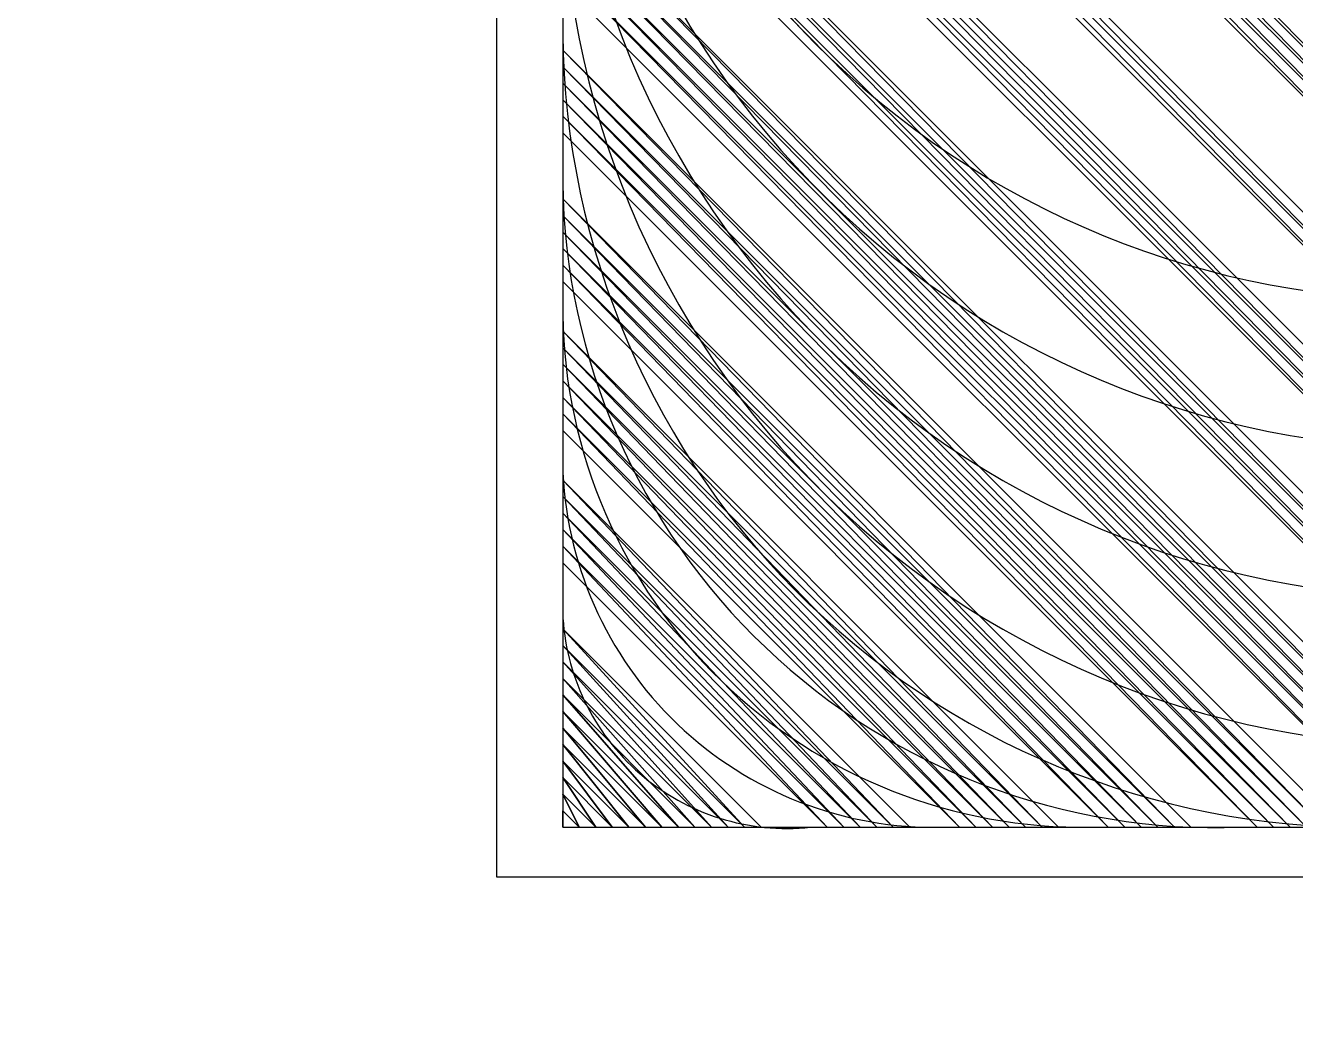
# Model space of a CAD drawing. Header units: metres. Extents: x 75097 to 220695, y -1557923 to -1361206.
# Drawn here: x 104949 to 105467, y -1377123 to -1376715 of the extents above; entities that cross this region are included whole.
import ezdxf

# ---------------------------------------------------------------- set-up
doc = ezdxf.new("R2010")
doc.units = ezdxf.units.M
doc.layers.get('0').update_dxf_attribs({"lineweight": 0})
doc.layers.add('A-100 - Copy$0$PDF_Geometry', color=8, linetype='Continuous')

# ---------------------------------------------------------------- blocks, each defined once
blk = doc.blocks.new('A-100 - Copy$0$A$C02230961')
at = {"layer": 'A-100 - Copy$0$PDF_Geometry', "lineweight": 25}
h = blk.add_hatch(dxfattribs=at)
h.set_pattern_fill('ANGLE', color=256, scale=500)
h.set_pattern_definition([(0, (-1219317.64, -1092026.17), (0, 137.5), [100, -37.5]), (90, (-1219317.64, -1092026.17), (-137.5, 8e-15), [100, -37.5])])
h.paths.add_polyline_path([(10723.66, -4993.66), (11262.69, -4993.66), (11262.69, -4562.44), (10962.86, -4562.44), (10962.86, -4602.87), (10821.36, -4602.87), (10821.36, -4562.44), (10349.72, -4562.44), (10349.72, -4602.87), (10208.22, -4602.87), (10208.22, -4562.44), (10033.04, -4562.44), (10033.04, -4003.21), (9938.71, -4003.21), (9938.71, -4562.44), (9635.51, -4562.44), (9635.51, -4602.87), (9500.76, -4602.87), (9500.76, -4562.44), (9022.37, -4562.44), (9022.37, -4602.87), (8887.62, -4602.87), (8887.62, -4562.44), (8705.7, -4562.44), (8705.7, -5307.51), (8739.39, -5307.51), (8723.21, -5388.36), (9042.59, -5388.36), (9042.59, -5428.79), (9039.62, -5428.79, -0.375368), (8715.8, -5711.78, -0.39984), (9466.14, -6425.98), (9467.07, -6425.98), (9467.07, -6466.41), (9433.38, -6466.41), (9419.9, -6483.25, -0.414214), (9389.58, -6513.58), (9392.95, -6520.31), (9301.99, -6513.58, -0.599371), (9276.78, -6466.41), (8723.21, -6466.41), (8741.3, -6556.83), (10723.66, -6556.83)])
h.paths.add_polyline_path([(14436.86, -4636.56), (11970.16, -4636.56), (11970.16, -6461.72), (11336.8, -6461.72), (11336.8, -6630.95), (11262.69, -6630.95), (11262.69, -7372.1), (11262.69, -7439.48), (11336.8, -7439.48), (11336.8, -8355.82), (12536.8, -8355.82), (12536.8, -8066.1), (12516.59, -8066.1), (12531.41, -7991.98), (12536.8, -7991.98), (12536.8, -7318.2), (12530.07, -7318.2), (12516.59, -7250.82), (12536.8, -7250.82), (12536.8, -6967.84), (12516.59, -6967.84), (12532.76, -6886.98), (12536.8, -6886.98), (12536.8, -6219.94), (12530.07, -6219.94), (12516.59, -6145.82), (12536.8, -6145.82), (12536.8, -5761.77), (14436.86, -5761.77)])
h.paths.add_polyline_path([(12036.96, -7392.32), (12030.8, -7392.32), (12030.8, -7405.21, 0.414215)], flags=16)
h.paths.add_polyline_path([(12091.44, -7338.41), (12091.44, -7378.84), (11343.54, -7378.84), (11343.54, -7338.41), (11902.78, -7338.41), (11902.78, -7331.68), (11922.99, -7331.68), (11922.99, -7311.46), (12030.8, -7311.46), (12030.8, -7331.68), (12057.75, -7331.68)], flags=16)
h.paths.add_polyline_path([(11933.1, -7405.79), (12024.06, -7412.53), (11933.1, -7405.79, -0.517639), (11923.57, -7392.32), (11922.99, -7392.32), (11922.99, -7395.68, 0.414214)], flags=16)
h.paths.add_polyline_path([(11350.28, -7392.32), (11363.76, -7459.69), (11343.54, -7459.69), (11343.54, -7392.32)], flags=16)
h.paths.add_polyline_path([(2957.35, -10511.91), (2877.56, -10511.91), (2877.56, -10538.86), (2796.71, -10524.16), (2796.71, -11076.26, -0.599371), (2843.87, -11101.47), (2843.87, -11192.43), (2839.46, -11173.31, -0.584927), (2813.55, -11219.38), (2816.92, -11226.12), (2803.44, -11226.12), (2803.44, -11232.86), (2796.71, -11266.55), (2756.28, -11266.55), (2756.28, -11265.62, -0.39984), (2042.07, -10515.28, -0.381307), (1752.35, -10839.94), (1752.35, -10842.07), (1718.66, -10842.07), (1718.66, -10518.65), (1678.23, -10518.65), (1657.35, -10518.65), (1657.35, -10511.91), (-42.65, -10511.91), (-42.65, -11138.21), (-42.65, -12311.91), (2957.35, -12311.91)])
h.paths.add_polyline_path([(637.71, -11637.27), (2299.74, -11637.27), (2299.74, -11241.32), (637.71, -11241.32)], flags=24)
h.paths.add_polyline_path([(12347.42, -5213.86), (13381.6, -5213.86), (13381.6, -4916.91), (12347.42, -4916.91)], flags=24)
h.paths.add_polyline_path([(8699.98, -6312.89), (10212.73, -6312.89), (10212.73, -5593.3), (8699.98, -5593.3)], flags=9)
h.paths.add_polyline_path([(10170.78, -5243.13), (10170.78, -6572.5), (10710.36, -6572.5), (10710.36, -5243.13)], flags=9)
h.paths.add_polyline_path([(9375.08, -4957.71), (10990.79, -4957.71), (10990.79, -4660.75), (9375.08, -4660.75)], flags=24)
at = {"layer": 'A-100 - Copy$0$PDF_Geometry', "lineweight": 25, "elevation": -2.36}
for points in [[(4525.57, -10370.42), (4956.79, -10370.42), (4956.79, -9737.07), (4525.57, -9737.07)], [(4552.52, -10350.21), (4929.84, -10350.21), (4929.84, -9757.28), (4552.52, -9757.28)], [(4559.26, -9757.28), (4929.84, -10127.86), (4559.26, -9757.28), (4929.84, -10127.86), (4559.26, -9757.28), (4929.84, -10127.86), (4559.26, -9757.28), (4929.84, -10127.86), (4559.26, -9757.28), (4929.84, -10127.86), (4559.26, -9757.28), (4929.84, -10127.86)], [(4566, -9757.28), (4929.84, -10127.86), (4566, -9757.28), (4929.84, -10127.86), (4566, -9757.28), (4929.84, -10127.86), (4566, -9757.28), (4929.84, -10127.86), (4566, -9757.28), (4929.84, -10127.86), (4566, -9757.28), (4929.84, -10127.86), (4566, -9757.28), (4929.84, -10127.86), (4566, -9757.28), (4929.84, -10127.86), (4566, -9757.28), (4929.84, -10127.86), (4566, -9757.28), (4929.84, -10127.86), (4566, -9757.28), (4929.84, -10127.86), (4566, -9757.28), (4929.84, -10127.86), (4566, -9757.28), (4929.84, -10127.86), (4566, -9757.28), (4929.84, -10121.12), (4566, -9757.28), (4929.84, -10121.12), (4566, -9757.28), (4929.84, -10121.12), (4566, -9757.28), (4929.84, -10121.12), (4566, -9757.28), (4929.84, -10121.12), (4566, -9757.28), (4929.84, -10121.12)], [(4572.73, -9757.28), (4929.84, -10121.12), (4572.73, -9757.28), (4929.84, -10121.12), (4572.73, -9757.28), (4929.84, -10121.12), (4572.73, -9757.28), (4929.84, -10121.12), (4572.73, -9757.28), (4929.84, -10121.12), (4572.73, -9757.28), (4929.84, -10121.12), (4572.73, -9757.28), (4929.84, -10121.12), (4572.73, -9757.28), (4929.84, -10121.12), (4572.73, -9757.28), (4929.84, -10121.12), (4572.73, -9757.28), (4929.84, -10121.12), (4572.73, -9757.28), (4929.84, -10121.12), (4572.73, -9757.28), (4929.84, -10121.12), (4572.73, -9757.28), (4929.84, -10121.12), (4572.73, -9757.28), (4929.84, -10114.38), (4572.73, -9757.28), (4929.84, -10114.38), (4572.73, -9757.28), (4929.84, -10114.38), (4572.73, -9757.28), (4929.84, -10114.38), (4572.73, -9757.28), (4929.84, -10114.38), (4572.73, -9757.28), (4929.84, -10114.38)], [(4579.47, -9757.28), (4929.84, -10114.38), (4579.47, -9757.28), (4929.84, -10114.38), (4579.47, -9757.28), (4929.84, -10114.38), (4579.47, -9757.28), (4929.84, -10114.38), (4579.47, -9757.28), (4929.84, -10114.38), (4579.47, -9757.28), (4929.84, -10114.38), (4579.47, -9757.28), (4929.84, -10114.38), (4579.47, -9757.28), (4929.84, -10114.38), (4579.47, -9757.28), (4929.84, -10114.38), (4579.47, -9757.28), (4929.84, -10114.38), (4579.47, -9757.28), (4929.84, -10114.38), (4579.47, -9757.28), (4929.84, -10114.38), (4579.47, -9757.28), (4929.84, -10114.38), (4579.47, -9757.28), (4929.84, -10107.65), (4579.47, -9757.28), (4929.84, -10107.65), (4579.47, -9757.28), (4929.84, -10107.65), (4579.47, -9757.28), (4929.84, -10107.65), (4579.47, -9757.28), (4929.84, -10107.65), (4579.47, -9757.28), (4929.84, -10107.65)], [(4552.52, -9797.71), (4929.84, -10181.76), (4552.52, -9797.71), (4929.84, -10181.76), (4552.52, -9797.71), (4929.84, -10181.76), (4552.52, -9797.71), (4929.84, -10181.76), (4552.52, -9797.71), (4929.84, -10181.76), (4552.52, -9797.71), (4929.84, -10175.02), (4552.52, -9797.71), (4929.84, -10175.02), (4552.52, -9797.71), (4929.84, -10175.02), (4552.52, -9797.71), (4929.84, -10175.02), (4552.52, -9797.71), (4929.84, -10175.02), (4552.52, -9797.71), (4929.84, -10175.02), (4552.52, -9797.71), (4929.84, -10175.02), (4552.52, -9797.71), (4929.84, -10175.02), (4552.52, -9797.71), (4929.84, -10175.02), (4552.52, -9797.71), (4929.84, -10175.02), (4552.52, -9797.71), (4929.84, -10175.02), (4552.52, -9797.71), (4929.84, -10175.02), (4552.52, -9797.71), (4929.84, -10175.02), (4552.52, -9797.71), (4929.84, -10175.02)], [(4552.52, -9804.45), (4929.84, -10188.5), (4552.52, -9804.45), (4929.84, -10188.5), (4552.52, -9804.45), (4929.84, -10188.5), (4552.52, -9804.45), (4929.84, -10188.5), (4552.52, -9804.45), (4929.84, -10188.5), (4552.52, -9804.45), (4929.84, -10181.76), (4552.52, -9804.45), (4929.84, -10181.76), (4552.52, -9804.45), (4929.84, -10181.76), (4552.52, -9804.45), (4929.84, -10181.76), (4552.52, -9804.45), (4929.84, -10181.76), (4552.52, -9804.45), (4929.84, -10181.76), (4552.52, -9804.45), (4929.84, -10181.76), (4552.52, -9804.45), (4929.84, -10181.76), (4552.52, -9804.45), (4929.84, -10181.76), (4552.52, -9804.45), (4929.84, -10181.76), (4552.52, -9804.45), (4929.84, -10181.76), (4552.52, -9804.45), (4929.84, -10181.76), (4552.52, -9804.45), (4929.84, -10181.76), (4552.52, -9804.45), (4929.84, -10181.76)], [(4552.52, -9811.18), (4929.84, -10188.5), (4552.52, -9811.18), (4929.84, -10188.5), (4552.52, -9811.18), (4929.84, -10188.5), (4552.52, -9811.18), (4929.84, -10188.5), (4552.52, -9811.18), (4929.84, -10188.5), (4552.52, -9811.18), (4929.84, -10188.5), (4552.52, -9811.18), (4929.84, -10188.5), (4552.52, -9811.18), (4929.84, -10188.5), (4552.52, -9811.18), (4929.84, -10188.5), (4552.52, -9811.18), (4929.84, -10188.5), (4552.52, -9811.18), (4929.84, -10188.5), (4552.52, -9811.18), (4929.84, -10188.5), (4552.52, -9811.18), (4929.84, -10188.5), (4552.52, -9811.18), (4929.84, -10188.5)], [(4552.52, -9851.61), (4929.84, -10235.66), (4552.52, -9851.61), (4929.84, -10235.66), (4552.52, -9851.61), (4929.84, -10235.66), (4552.52, -9851.61), (4929.84, -10235.66), (4552.52, -9851.61), (4929.84, -10235.66), (4552.52, -9851.61), (4929.84, -10228.93), (4552.52, -9851.61), (4929.84, -10228.93), (4552.52, -9851.61), (4929.84, -10228.93), (4552.52, -9851.61), (4929.84, -10228.93), (4552.52, -9851.61), (4929.84, -10228.93), (4552.52, -9851.61), (4929.84, -10228.93), (4552.52, -9851.61), (4929.84, -10228.93), (4552.52, -9851.61), (4929.84, -10228.93), (4552.52, -9851.61), (4929.84, -10228.93), (4552.52, -9851.61), (4929.84, -10228.93), (4552.52, -9851.61), (4929.84, -10228.93), (4552.52, -9851.61), (4929.84, -10228.93), (4552.52, -9851.61), (4929.84, -10228.93), (4552.52, -9851.61), (4929.84, -10228.93)], [(4552.52, -9858.35), (4929.84, -10242.4), (4552.52, -9858.35), (4929.84, -10242.4), (4552.52, -9858.35), (4929.84, -10242.4), (4552.52, -9858.35), (4929.84, -10242.4), (4552.52, -9858.35), (4929.84, -10242.4), (4552.52, -9858.35), (4929.84, -10235.66), (4552.52, -9858.35), (4929.84, -10235.66), (4552.52, -9858.35), (4929.84, -10235.66), (4552.52, -9858.35), (4929.84, -10235.66), (4552.52, -9858.35), (4929.84, -10235.66), (4552.52, -9858.35), (4929.84, -10235.66), (4552.52, -9858.35), (4929.84, -10235.66), (4552.52, -9858.35), (4929.84, -10235.66), (4552.52, -9858.35), (4929.84, -10235.66), (4552.52, -9858.35), (4929.84, -10235.66), (4552.52, -9858.35), (4929.84, -10235.66), (4552.52, -9858.35), (4929.84, -10235.66), (4552.52, -9858.35), (4929.84, -10235.66), (4552.52, -9858.35), (4929.84, -10235.66)], [(4552.52, -9865.09), (4929.84, -10249.14), (4552.52, -9865.09), (4929.84, -10249.14), (4552.52, -9865.09), (4929.84, -10249.14), (4552.52, -9865.09), (4929.84, -10249.14), (4552.52, -9865.09), (4929.84, -10249.14), (4552.52, -9865.09), (4929.84, -10242.4), (4552.52, -9865.09), (4929.84, -10242.4), (4552.52, -9865.09), (4929.84, -10242.4), (4552.52, -9865.09), (4929.84, -10242.4), (4552.52, -9865.09), (4929.84, -10242.4), (4552.52, -9865.09), (4929.84, -10242.4), (4552.52, -9865.09), (4929.84, -10242.4), (4552.52, -9865.09), (4929.84, -10242.4), (4552.52, -9865.09), (4929.84, -10242.4), (4552.52, -9865.09), (4929.84, -10242.4), (4552.52, -9865.09), (4929.84, -10242.4), (4552.52, -9865.09), (4929.84, -10242.4), (4552.52, -9865.09), (4929.84, -10242.4), (4552.52, -9865.09), (4929.84, -10242.4)], [(4552.52, -9871.82), (4929.84, -10249.14), (4552.52, -9871.82), (4929.84, -10249.14), (4552.52, -9871.82), (4929.84, -10249.14), (4552.52, -9871.82), (4929.84, -10249.14), (4552.52, -9871.82), (4929.84, -10249.14), (4552.52, -9871.82), (4929.84, -10249.14), (4552.52, -9871.82), (4929.84, -10249.14), (4552.52, -9871.82), (4929.84, -10249.14), (4552.52, -9871.82), (4929.84, -10249.14), (4552.52, -9871.82), (4929.84, -10249.14), (4552.52, -9871.82), (4929.84, -10249.14), (4552.52, -9871.82), (4929.84, -10249.14), (4552.52, -9871.82), (4929.84, -10249.14), (4552.52, -9871.82), (4929.84, -10249.14)], [(4552.52, -9912.25), (4929.84, -10296.3), (4552.52, -9912.25), (4929.84, -10296.3), (4552.52, -9912.25), (4929.84, -10296.3), (4552.52, -9912.25), (4929.84, -10296.3), (4552.52, -9912.25), (4929.84, -10296.3), (4552.52, -9912.25), (4929.84, -10289.57), (4552.52, -9912.25), (4929.84, -10289.57), (4552.52, -9912.25), (4929.84, -10289.57), (4552.52, -9912.25), (4929.84, -10289.57), (4552.52, -9912.25), (4929.84, -10289.57), (4552.52, -9912.25), (4929.84, -10289.57), (4552.52, -9912.25), (4929.84, -10289.57), (4552.52, -9912.25), (4929.84, -10289.57), (4552.52, -9912.25), (4929.84, -10289.57), (4552.52, -9912.25), (4929.84, -10289.57), (4552.52, -9912.25), (4929.84, -10289.57), (4552.52, -9912.25), (4929.84, -10289.57), (4552.52, -9912.25), (4929.84, -10289.57), (4552.52, -9912.25), (4929.84, -10289.57)], [(4552.52, -9918.99), (4929.84, -10303.04), (4552.52, -9918.99), (4929.84, -10303.04), (4552.52, -9918.99), (4929.84, -10303.04), (4552.52, -9918.99), (4929.84, -10303.04), (4552.52, -9918.99), (4929.84, -10303.04), (4552.52, -9918.99), (4929.84, -10296.3), (4552.52, -9918.99), (4929.84, -10296.3), (4552.52, -9918.99), (4929.84, -10296.3), (4552.52, -9918.99), (4929.84, -10296.3), (4552.52, -9918.99), (4929.84, -10296.3), (4552.52, -9918.99), (4929.84, -10296.3), (4552.52, -9918.99), (4929.84, -10296.3), (4552.52, -9918.99), (4929.84, -10296.3), (4552.52, -9918.99), (4929.84, -10296.3), (4552.52, -9918.99), (4929.84, -10296.3), (4552.52, -9918.99), (4929.84, -10296.3), (4552.52, -9918.99), (4929.84, -10296.3), (4552.52, -9918.99), (4929.84, -10296.3), (4552.52, -9918.99), (4929.84, -10296.3)], [(4552.52, -9925.73), (4929.84, -10309.78), (4552.52, -9925.73), (4929.84, -10309.78), (4552.52, -9925.73), (4929.84, -10309.78), (4552.52, -9925.73), (4929.84, -10309.78), (4552.52, -9925.73), (4929.84, -10309.78), (4552.52, -9925.73), (4929.84, -10303.04), (4552.52, -9925.73), (4929.84, -10303.04), (4552.52, -9925.73), (4929.84, -10303.04), (4552.52, -9925.73), (4929.84, -10303.04), (4552.52, -9925.73), (4929.84, -10303.04), (4552.52, -9925.73), (4929.84, -10303.04), (4552.52, -9925.73), (4929.84, -10303.04), (4552.52, -9925.73), (4929.84, -10303.04), (4552.52, -9925.73), (4929.84, -10303.04), (4552.52, -9925.73), (4929.84, -10303.04), (4552.52, -9925.73), (4929.84, -10303.04), (4552.52, -9925.73), (4929.84, -10303.04), (4552.52, -9925.73), (4929.84, -10303.04), (4552.52, -9925.73), (4929.84, -10303.04)], [(4552.52, -9932.46), (4929.84, -10309.78), (4552.52, -9932.46), (4929.84, -10309.78), (4552.52, -9932.46), (4929.84, -10309.78), (4552.52, -9932.46), (4929.84, -10309.78), (4552.52, -9932.46), (4929.84, -10309.78), (4552.52, -9932.46), (4929.84, -10309.78), (4552.52, -9932.46), (4929.84, -10309.78), (4552.52, -9932.46), (4929.84, -10309.78), (4552.52, -9932.46), (4929.84, -10309.78), (4552.52, -9932.46), (4929.84, -10309.78), (4552.52, -9932.46), (4929.84, -10309.78), (4552.52, -9932.46), (4929.84, -10309.78), (4552.52, -9932.46), (4929.84, -10309.78), (4552.52, -9932.46), (4929.84, -10309.78)], [(4552.52, -9972.89), (4923.1, -10350.21), (4552.52, -9972.89), (4923.1, -10350.21), (4552.52, -9972.89), (4923.1, -10350.21), (4552.52, -9972.89), (4923.1, -10350.21), (4552.52, -9972.89), (4923.1, -10350.21), (4552.52, -9972.89), (4923.1, -10350.21), (4552.52, -9972.89), (4923.1, -10350.21), (4552.52, -9972.89), (4923.1, -10350.21), (4552.52, -9972.89), (4929.84, -10350.21), (4552.52, -9972.89), (4929.84, -10350.21), (4552.52, -9972.89), (4929.84, -10350.21), (4552.52, -9972.89), (4929.84, -10350.21), (4552.52, -9972.89), (4929.84, -10350.21), (4552.52, -9972.89), (4929.84, -10350.21), (4552.52, -9972.89), (4929.84, -10350.21), (4552.52, -9972.89), (4929.84, -10350.21), (4552.52, -9972.89), (4929.84, -10350.21), (4552.52, -9972.89), (4929.84, -10350.21), (4552.52, -9972.89), (4929.84, -10350.21)], [(4552.52, -9979.63), (4916.36, -10350.21), (4552.52, -9979.63), (4916.36, -10350.21), (4552.52, -9979.63), (4916.36, -10350.21), (4552.52, -9979.63), (4916.36, -10350.21), (4552.52, -9979.63), (4916.36, -10350.21), (4552.52, -9979.63), (4916.36, -10350.21), (4552.52, -9979.63), (4916.36, -10350.21), (4552.52, -9979.63), (4916.36, -10350.21), (4552.52, -9979.63), (4923.1, -10350.21), (4552.52, -9979.63), (4923.1, -10350.21), (4552.52, -9979.63), (4923.1, -10350.21), (4552.52, -9979.63), (4923.1, -10350.21), (4552.52, -9979.63), (4923.1, -10350.21), (4552.52, -9979.63), (4923.1, -10350.21), (4552.52, -9979.63), (4923.1, -10350.21), (4552.52, -9979.63), (4923.1, -10350.21), (4552.52, -9979.63), (4923.1, -10350.21), (4552.52, -9979.63), (4923.1, -10350.21), (4552.52, -9979.63), (4923.1, -10350.21)], [(4552.52, -9986.37), (4909.62, -10350.21), (4552.52, -9986.37), (4909.62, -10350.21), (4552.52, -9986.37), (4909.62, -10350.21), (4552.52, -9986.37), (4909.62, -10350.21), (4552.52, -9986.37), (4909.62, -10350.21), (4552.52, -9986.37), (4909.62, -10350.21), (4552.52, -9986.37), (4909.62, -10350.21), (4552.52, -9986.37), (4909.62, -10350.21), (4552.52, -9986.37), (4916.36, -10350.21), (4552.52, -9986.37), (4916.36, -10350.21), (4552.52, -9986.37), (4916.36, -10350.21), (4552.52, -9986.37), (4916.36, -10350.21), (4552.52, -9986.37), (4916.36, -10350.21), (4552.52, -9986.37), (4916.36, -10350.21), (4552.52, -9986.37), (4916.36, -10350.21), (4552.52, -9986.37), (4916.36, -10350.21), (4552.52, -9986.37), (4916.36, -10350.21), (4552.52, -9986.37), (4916.36, -10350.21), (4552.52, -9986.37), (4916.36, -10350.21)], [(4552.52, -9993.1), (4902.89, -10350.21), (4552.52, -9993.1), (4902.89, -10350.21), (4552.52, -9993.1), (4902.89, -10350.21), (4552.52, -9993.1), (4902.89, -10350.21), (4552.52, -9993.1), (4902.89, -10350.21), (4552.52, -9993.1), (4902.89, -10350.21), (4552.52, -9993.1), (4902.89, -10350.21), (4552.52, -9993.1), (4902.89, -10350.21), (4552.52, -9993.1), (4909.62, -10350.21), (4552.52, -9993.1), (4909.62, -10350.21), (4552.52, -9993.1), (4909.62, -10350.21), (4552.52, -9993.1), (4909.62, -10350.21), (4552.52, -9993.1), (4909.62, -10350.21), (4552.52, -9993.1), (4909.62, -10350.21), (4552.52, -9993.1), (4909.62, -10350.21), (4552.52, -9993.1), (4909.62, -10350.21), (4552.52, -9993.1), (4909.62, -10350.21), (4552.52, -9993.1), (4909.62, -10350.21), (4552.52, -9993.1), (4909.62, -10350.21)], [(4552.52, -9999.84), (4896.15, -10350.21), (4552.52, -9999.84), (4896.15, -10350.21), (4552.52, -9999.84), (4896.15, -10350.21), (4552.52, -9999.84), (4896.15, -10350.21), (4552.52, -9999.84), (4896.15, -10350.21), (4552.52, -9999.84), (4896.15, -10350.21), (4552.52, -9999.84), (4896.15, -10350.21), (4552.52, -9999.84), (4896.15, -10350.21), (4552.52, -9999.84), (4902.89, -10350.21), (4552.52, -9999.84), (4902.89, -10350.21), (4552.52, -9999.84), (4902.89, -10350.21), (4552.52, -9999.84), (4902.89, -10350.21), (4552.52, -9999.84), (4902.89, -10350.21), (4552.52, -9999.84), (4902.89, -10350.21), (4552.52, -9999.84), (4902.89, -10350.21), (4552.52, -9999.84), (4902.89, -10350.21), (4552.52, -9999.84), (4902.89, -10350.21), (4552.52, -9999.84), (4902.89, -10350.21), (4552.52, -9999.84), (4902.89, -10350.21)], [(4552.52, -10006.58), (4896.15, -10350.21), (4552.52, -10006.58), (4896.15, -10350.21), (4552.52, -10006.58), (4896.15, -10350.21), (4552.52, -10006.58), (4896.15, -10350.21), (4552.52, -10006.58), (4896.15, -10350.21), (4552.52, -10006.58), (4896.15, -10350.21), (4552.52, -10006.58), (4896.15, -10350.21), (4552.52, -10006.58), (4896.15, -10350.21), (4552.52, -10006.58), (4896.15, -10350.21), (4552.52, -10006.58), (4896.15, -10350.21), (4552.52, -10006.58), (4896.15, -10350.21)], [(4552.52, -10033.53), (4862.46, -10350.21), (4552.52, -10033.53), (4862.46, -10350.21), (4552.52, -10033.53), (4862.46, -10350.21), (4552.52, -10033.53), (4862.46, -10350.21), (4552.52, -10033.53), (4862.46, -10350.21), (4552.52, -10033.53), (4862.46, -10350.21), (4552.52, -10033.53), (4862.46, -10350.21), (4552.52, -10033.53), (4862.46, -10350.21), (4552.52, -10033.53), (4869.2, -10350.21), (4552.52, -10033.53), (4869.2, -10350.21), (4552.52, -10033.53), (4869.2, -10350.21), (4552.52, -10033.53), (4869.2, -10350.21), (4552.52, -10033.53), (4869.2, -10350.21), (4552.52, -10033.53), (4869.2, -10350.21), (4552.52, -10033.53), (4869.2, -10350.21), (4552.52, -10033.53), (4869.2, -10350.21), (4552.52, -10033.53), (4869.2, -10350.21), (4552.52, -10033.53), (4869.2, -10350.21), (4552.52, -10033.53), (4869.2, -10350.21)], [(4552.52, -10040.27), (4855.72, -10350.21), (4552.52, -10040.27), (4855.72, -10350.21), (4552.52, -10040.27), (4855.72, -10350.21), (4552.52, -10040.27), (4855.72, -10350.21), (4552.52, -10040.27), (4855.72, -10350.21), (4552.52, -10040.27), (4855.72, -10350.21), (4552.52, -10040.27), (4855.72, -10350.21), (4552.52, -10040.27), (4855.72, -10350.21), (4552.52, -10040.27), (4862.46, -10350.21), (4552.52, -10040.27), (4862.46, -10350.21), (4552.52, -10040.27), (4862.46, -10350.21), (4552.52, -10040.27), (4862.46, -10350.21), (4552.52, -10040.27), (4862.46, -10350.21), (4552.52, -10040.27), (4862.46, -10350.21), (4552.52, -10040.27), (4862.46, -10350.21), (4552.52, -10040.27), (4862.46, -10350.21), (4552.52, -10040.27), (4862.46, -10350.21), (4552.52, -10040.27), (4862.46, -10350.21), (4552.52, -10040.27), (4862.46, -10350.21)], [(4552.52, -10047.01), (4848.98, -10350.21), (4552.52, -10047.01), (4848.98, -10350.21), (4552.52, -10047.01), (4848.98, -10350.21), (4552.52, -10047.01), (4848.98, -10350.21), (4552.52, -10047.01), (4848.98, -10350.21), (4552.52, -10047.01), (4848.98, -10350.21), (4552.52, -10047.01), (4848.98, -10350.21), (4552.52, -10047.01), (4848.98, -10350.21), (4552.52, -10047.01), (4855.72, -10350.21), (4552.52, -10047.01), (4855.72, -10350.21), (4552.52, -10047.01), (4855.72, -10350.21), (4552.52, -10047.01), (4855.72, -10350.21), (4552.52, -10047.01), (4855.72, -10350.21), (4552.52, -10047.01), (4855.72, -10350.21), (4552.52, -10047.01), (4855.72, -10350.21), (4552.52, -10047.01), (4855.72, -10350.21), (4552.52, -10047.01), (4855.72, -10350.21), (4552.52, -10047.01), (4855.72, -10350.21), (4552.52, -10047.01), (4855.72, -10350.21)], [(4552.52, -10053.74), (4842.25, -10350.21), (4552.52, -10053.74), (4842.25, -10350.21), (4552.52, -10053.74), (4842.25, -10350.21), (4552.52, -10053.74), (4842.25, -10350.21), (4552.52, -10053.74), (4842.25, -10350.21), (4552.52, -10053.74), (4842.25, -10350.21), (4552.52, -10053.74), (4842.25, -10350.21), (4552.52, -10053.74), (4842.25, -10350.21), (4552.52, -10053.74), (4848.98, -10350.21), (4552.52, -10053.74), (4848.98, -10350.21), (4552.52, -10053.74), (4848.98, -10350.21), (4552.52, -10053.74), (4848.98, -10350.21), (4552.52, -10053.74), (4848.98, -10350.21), (4552.52, -10053.74), (4848.98, -10350.21), (4552.52, -10053.74), (4848.98, -10350.21), (4552.52, -10053.74), (4848.98, -10350.21), (4552.52, -10053.74), (4848.98, -10350.21), (4552.52, -10053.74), (4848.98, -10350.21), (4552.52, -10053.74), (4848.98, -10350.21)], [(4552.52, -10060.48), (4835.51, -10350.21), (4552.52, -10060.48), (4835.51, -10350.21), (4552.52, -10060.48), (4835.51, -10350.21), (4552.52, -10060.48), (4835.51, -10350.21), (4552.52, -10060.48), (4835.51, -10350.21), (4552.52, -10060.48), (4835.51, -10350.21), (4552.52, -10060.48), (4835.51, -10350.21), (4552.52, -10060.48), (4835.51, -10350.21), (4552.52, -10060.48), (4842.25, -10350.21), (4552.52, -10060.48), (4842.25, -10350.21), (4552.52, -10060.48), (4842.25, -10350.21), (4552.52, -10060.48), (4842.25, -10350.21), (4552.52, -10060.48), (4842.25, -10350.21), (4552.52, -10060.48), (4842.25, -10350.21), (4552.52, -10060.48), (4842.25, -10350.21), (4552.52, -10060.48), (4842.25, -10350.21), (4552.52, -10060.48), (4842.25, -10350.21), (4552.52, -10060.48), (4842.25, -10350.21), (4552.52, -10060.48), (4842.25, -10350.21)], [(4552.52, -10067.22), (4835.51, -10350.21), (4552.52, -10067.22), (4835.51, -10350.21), (4552.52, -10067.22), (4835.51, -10350.21), (4552.52, -10067.22), (4835.51, -10350.21), (4552.52, -10067.22), (4835.51, -10350.21), (4552.52, -10067.22), (4835.51, -10350.21), (4552.52, -10067.22), (4835.51, -10350.21), (4552.52, -10067.22), (4835.51, -10350.21), (4552.52, -10067.22), (4835.51, -10350.21), (4552.52, -10067.22), (4835.51, -10350.21), (4552.52, -10067.22), (4835.51, -10350.21)], [(4552.52, -10094.17), (4801.82, -10350.21), (4552.52, -10094.17), (4801.82, -10350.21), (4552.52, -10094.17), (4801.82, -10350.21), (4552.52, -10094.17), (4801.82, -10350.21), (4552.52, -10094.17), (4801.82, -10350.21), (4552.52, -10094.17), (4801.82, -10350.21), (4552.52, -10094.17), (4801.82, -10350.21), (4552.52, -10094.17), (4801.82, -10350.21), (4552.52, -10094.17), (4808.56, -10350.21), (4552.52, -10094.17), (4808.56, -10350.21), (4552.52, -10094.17), (4808.56, -10350.21), (4552.52, -10094.17), (4808.56, -10350.21), (4552.52, -10094.17), (4808.56, -10350.21), (4552.52, -10094.17), (4808.56, -10350.21), (4552.52, -10094.17), (4808.56, -10350.21), (4552.52, -10094.17), (4808.56, -10350.21), (4552.52, -10094.17), (4808.56, -10350.21), (4552.52, -10094.17), (4808.56, -10350.21), (4552.52, -10094.17), (4808.56, -10350.21)], [(4552.52, -10100.91), (4795.08, -10350.21), (4552.52, -10100.91), (4795.08, -10350.21), (4552.52, -10100.91), (4795.08, -10350.21), (4552.52, -10100.91), (4795.08, -10350.21), (4552.52, -10100.91), (4795.08, -10350.21), (4552.52, -10100.91), (4795.08, -10350.21), (4552.52, -10100.91), (4795.08, -10350.21), (4552.52, -10100.91), (4795.08, -10350.21), (4552.52, -10100.91), (4801.82, -10350.21), (4552.52, -10100.91), (4801.82, -10350.21), (4552.52, -10100.91), (4801.82, -10350.21), (4552.52, -10100.91), (4801.82, -10350.21), (4552.52, -10100.91), (4801.82, -10350.21), (4552.52, -10100.91), (4801.82, -10350.21), (4552.52, -10100.91), (4801.82, -10350.21), (4552.52, -10100.91), (4801.82, -10350.21), (4552.52, -10100.91), (4801.82, -10350.21), (4552.52, -10100.91), (4801.82, -10350.21), (4552.52, -10100.91), (4801.82, -10350.21)], [(4552.52, -10107.65), (4788.34, -10350.21), (4552.52, -10107.65), (4788.34, -10350.21), (4552.52, -10107.65), (4788.34, -10350.21), (4552.52, -10107.65), (4788.34, -10350.21), (4552.52, -10107.65), (4788.34, -10350.21), (4552.52, -10107.65), (4788.34, -10350.21), (4552.52, -10107.65), (4788.34, -10350.21), (4552.52, -10107.65), (4788.34, -10350.21), (4552.52, -10107.65), (4795.08, -10350.21), (4552.52, -10107.65), (4795.08, -10350.21), (4552.52, -10107.65), (4795.08, -10350.21), (4552.52, -10107.65), (4795.08, -10350.21), (4552.52, -10107.65), (4795.08, -10350.21), (4552.52, -10107.65), (4795.08, -10350.21), (4552.52, -10107.65), (4795.08, -10350.21), (4552.52, -10107.65), (4795.08, -10350.21), (4552.52, -10107.65), (4795.08, -10350.21), (4552.52, -10107.65), (4795.08, -10350.21), (4552.52, -10107.65), (4795.08, -10350.21)], [(4552.52, -10114.38), (4781.61, -10350.21), (4552.52, -10114.38), (4781.61, -10350.21), (4552.52, -10114.38), (4781.61, -10350.21), (4552.52, -10114.38), (4781.61, -10350.21), (4552.52, -10114.38), (4781.61, -10350.21), (4552.52, -10114.38), (4781.61, -10350.21), (4552.52, -10114.38), (4781.61, -10350.21), (4552.52, -10114.38), (4781.61, -10350.21), (4552.52, -10114.38), (4788.34, -10350.21), (4552.52, -10114.38), (4788.34, -10350.21), (4552.52, -10114.38), (4788.34, -10350.21), (4552.52, -10114.38), (4788.34, -10350.21), (4552.52, -10114.38), (4788.34, -10350.21), (4552.52, -10114.38), (4788.34, -10350.21), (4552.52, -10114.38), (4788.34, -10350.21), (4552.52, -10114.38), (4788.34, -10350.21), (4552.52, -10114.38), (4788.34, -10350.21), (4552.52, -10114.38), (4788.34, -10350.21), (4552.52, -10114.38), (4788.34, -10350.21)], [(4552.52, -10121.12), (4774.87, -10350.21), (4552.52, -10121.12), (4774.87, -10350.21), (4552.52, -10121.12), (4774.87, -10350.21), (4552.52, -10121.12), (4774.87, -10350.21), (4552.52, -10121.12), (4774.87, -10350.21), (4552.52, -10121.12), (4774.87, -10350.21), (4552.52, -10121.12), (4774.87, -10350.21), (4552.52, -10121.12), (4774.87, -10350.21), (4552.52, -10121.12), (4781.61, -10350.21), (4552.52, -10121.12), (4781.61, -10350.21), (4552.52, -10121.12), (4781.61, -10350.21), (4552.52, -10121.12), (4781.61, -10350.21), (4552.52, -10121.12), (4781.61, -10350.21), (4552.52, -10121.12), (4781.61, -10350.21), (4552.52, -10121.12), (4781.61, -10350.21), (4552.52, -10121.12), (4781.61, -10350.21), (4552.52, -10121.12), (4781.61, -10350.21), (4552.52, -10121.12), (4781.61, -10350.21), (4552.52, -10121.12), (4781.61, -10350.21)], [(4552.52, -10127.86), (4774.87, -10350.21), (4552.52, -10127.86), (4774.87, -10350.21), (4552.52, -10127.86), (4774.87, -10350.21), (4552.52, -10127.86), (4774.87, -10350.21), (4552.52, -10127.86), (4774.87, -10350.21), (4552.52, -10127.86), (4774.87, -10350.21), (4552.52, -10127.86), (4774.87, -10350.21), (4552.52, -10127.86), (4774.87, -10350.21), (4552.52, -10127.86), (4774.87, -10350.21), (4552.52, -10127.86), (4774.87, -10350.21), (4552.52, -10127.86), (4774.87, -10350.21)], [(4552.52, -10148.07), (4747.92, -10350.21), (4552.52, -10148.07), (4747.92, -10350.21), (4552.52, -10148.07), (4747.92, -10350.21), (4552.52, -10148.07), (4747.92, -10350.21), (4552.52, -10148.07), (4747.92, -10350.21), (4552.52, -10148.07), (4747.92, -10350.21), (4552.52, -10148.07), (4747.92, -10350.21), (4552.52, -10148.07), (4747.92, -10350.21), (4552.52, -10148.07), (4754.65, -10350.21), (4552.52, -10148.07), (4754.65, -10350.21), (4552.52, -10148.07), (4754.65, -10350.21), (4552.52, -10148.07), (4754.65, -10350.21), (4552.52, -10148.07), (4754.65, -10350.21), (4552.52, -10148.07), (4754.65, -10350.21), (4552.52, -10148.07), (4754.65, -10350.21), (4552.52, -10148.07), (4754.65, -10350.21), (4552.52, -10148.07), (4754.65, -10350.21), (4552.52, -10148.07), (4754.65, -10350.21), (4552.52, -10148.07), (4754.65, -10350.21)], [(4552.52, -10154.81), (4741.18, -10350.21), (4552.52, -10154.81), (4741.18, -10350.21), (4552.52, -10154.81), (4741.18, -10350.21), (4552.52, -10154.81), (4741.18, -10350.21), (4552.52, -10154.81), (4741.18, -10350.21), (4552.52, -10154.81), (4741.18, -10350.21), (4552.52, -10154.81), (4741.18, -10350.21), (4552.52, -10154.81), (4741.18, -10350.21), (4552.52, -10154.81), (4747.92, -10350.21), (4552.52, -10154.81), (4747.92, -10350.21), (4552.52, -10154.81), (4747.92, -10350.21), (4552.52, -10154.81), (4747.92, -10350.21), (4552.52, -10154.81), (4747.92, -10350.21), (4552.52, -10154.81), (4747.92, -10350.21), (4552.52, -10154.81), (4747.92, -10350.21), (4552.52, -10154.81), (4747.92, -10350.21), (4552.52, -10154.81), (4747.92, -10350.21), (4552.52, -10154.81), (4747.92, -10350.21), (4552.52, -10154.81), (4747.92, -10350.21)], [(4552.52, -10161.55), (4734.44, -10350.21), (4552.52, -10161.55), (4734.44, -10350.21), (4552.52, -10161.55), (4734.44, -10350.21), (4552.52, -10161.55), (4734.44, -10350.21), (4552.52, -10161.55), (4734.44, -10350.21), (4552.52, -10161.55), (4734.44, -10350.21), (4552.52, -10161.55), (4734.44, -10350.21), (4552.52, -10161.55), (4734.44, -10350.21), (4552.52, -10161.55), (4741.18, -10350.21), (4552.52, -10161.55), (4741.18, -10350.21), (4552.52, -10161.55), (4741.18, -10350.21), (4552.52, -10161.55), (4741.18, -10350.21), (4552.52, -10161.55), (4741.18, -10350.21), (4552.52, -10161.55), (4741.18, -10350.21), (4552.52, -10161.55), (4741.18, -10350.21), (4552.52, -10161.55), (4741.18, -10350.21), (4552.52, -10161.55), (4741.18, -10350.21), (4552.52, -10161.55), (4741.18, -10350.21), (4552.52, -10161.55), (4741.18, -10350.21)], [(4552.52, -10168.29), (4727.7, -10350.21), (4552.52, -10168.29), (4727.7, -10350.21), (4552.52, -10168.29), (4727.7, -10350.21), (4552.52, -10168.29), (4727.7, -10350.21), (4552.52, -10168.29), (4727.7, -10350.21), (4552.52, -10168.29), (4727.7, -10350.21), (4552.52, -10168.29), (4727.7, -10350.21), (4552.52, -10168.29), (4727.7, -10350.21), (4552.52, -10168.29), (4734.44, -10350.21), (4552.52, -10168.29), (4734.44, -10350.21), (4552.52, -10168.29), (4734.44, -10350.21), (4552.52, -10168.29), (4734.44, -10350.21), (4552.52, -10168.29), (4734.44, -10350.21), (4552.52, -10168.29), (4734.44, -10350.21), (4552.52, -10168.29), (4734.44, -10350.21), (4552.52, -10168.29), (4734.44, -10350.21), (4552.52, -10168.29), (4734.44, -10350.21), (4552.52, -10168.29), (4734.44, -10350.21), (4552.52, -10168.29), (4734.44, -10350.21)], [(4552.52, -10175.02), (4720.97, -10350.21), (4552.52, -10175.02), (4720.97, -10350.21), (4552.52, -10175.02), (4720.97, -10350.21), (4552.52, -10175.02), (4720.97, -10350.21), (4552.52, -10175.02), (4720.97, -10350.21), (4552.52, -10175.02), (4720.97, -10350.21), (4552.52, -10175.02), (4720.97, -10350.21), (4552.52, -10175.02), (4720.97, -10350.21), (4552.52, -10175.02), (4727.7, -10350.21), (4552.52, -10175.02), (4727.7, -10350.21), (4552.52, -10175.02), (4727.7, -10350.21), (4552.52, -10175.02), (4727.7, -10350.21), (4552.52, -10175.02), (4727.7, -10350.21), (4552.52, -10175.02), (4727.7, -10350.21), (4552.52, -10175.02), (4727.7, -10350.21), (4552.52, -10175.02), (4727.7, -10350.21), (4552.52, -10175.02), (4727.7, -10350.21), (4552.52, -10175.02), (4727.7, -10350.21), (4552.52, -10175.02), (4727.7, -10350.21)], [(4552.52, -10181.76), (4714.23, -10350.21), (4552.52, -10181.76), (4714.23, -10350.21), (4552.52, -10181.76), (4714.23, -10350.21), (4552.52, -10181.76), (4714.23, -10350.21), (4552.52, -10181.76), (4714.23, -10350.21), (4552.52, -10181.76), (4714.23, -10350.21), (4552.52, -10181.76), (4714.23, -10350.21), (4552.52, -10181.76), (4714.23, -10350.21), (4552.52, -10181.76), (4720.97, -10350.21), (4552.52, -10181.76), (4720.97, -10350.21), (4552.52, -10181.76), (4720.97, -10350.21), (4552.52, -10181.76), (4720.97, -10350.21), (4552.52, -10181.76), (4720.97, -10350.21), (4552.52, -10181.76), (4720.97, -10350.21), (4552.52, -10181.76), (4720.97, -10350.21), (4552.52, -10181.76), (4720.97, -10350.21), (4552.52, -10181.76), (4720.97, -10350.21), (4552.52, -10181.76), (4720.97, -10350.21), (4552.52, -10181.76), (4720.97, -10350.21)], [(4552.52, -10188.5), (4714.23, -10350.21), (4552.52, -10188.5), (4714.23, -10350.21), (4552.52, -10188.5), (4714.23, -10350.21), (4552.52, -10188.5), (4714.23, -10350.21), (4552.52, -10188.5), (4714.23, -10350.21), (4552.52, -10188.5), (4714.23, -10350.21), (4552.52, -10188.5), (4714.23, -10350.21), (4552.52, -10188.5), (4714.23, -10350.21), (4552.52, -10188.5), (4714.23, -10350.21), (4552.52, -10188.5), (4714.23, -10350.21), (4552.52, -10188.5), (4714.23, -10350.21)], [(4552.52, -10208.71), (4687.28, -10350.21), (4552.52, -10208.71), (4687.28, -10350.21), (4552.52, -10208.71), (4687.28, -10350.21), (4552.52, -10208.71), (4687.28, -10350.21), (4552.52, -10208.71), (4687.28, -10350.21), (4552.52, -10208.71), (4687.28, -10350.21), (4552.52, -10208.71), (4687.28, -10350.21), (4552.52, -10208.71), (4687.28, -10350.21), (4552.52, -10208.71), (4694.01, -10350.21), (4552.52, -10208.71), (4694.01, -10350.21), (4552.52, -10208.71), (4694.01, -10350.21), (4552.52, -10208.71), (4694.01, -10350.21), (4552.52, -10208.71), (4694.01, -10350.21), (4552.52, -10208.71), (4694.01, -10350.21), (4552.52, -10208.71), (4694.01, -10350.21), (4552.52, -10208.71), (4694.01, -10350.21), (4552.52, -10208.71), (4694.01, -10350.21), (4552.52, -10208.71), (4694.01, -10350.21), (4552.52, -10208.71), (4694.01, -10350.21)], [(4552.52, -10215.45), (4680.54, -10350.21), (4552.52, -10215.45), (4680.54, -10350.21), (4552.52, -10215.45), (4680.54, -10350.21), (4552.52, -10215.45), (4680.54, -10350.21), (4552.52, -10215.45), (4680.54, -10350.21), (4552.52, -10215.45), (4680.54, -10350.21), (4552.52, -10215.45), (4680.54, -10350.21), (4552.52, -10215.45), (4680.54, -10350.21), (4552.52, -10215.45), (4687.28, -10350.21), (4552.52, -10215.45), (4687.28, -10350.21), (4552.52, -10215.45), (4687.28, -10350.21), (4552.52, -10215.45), (4687.28, -10350.21), (4552.52, -10215.45), (4687.28, -10350.21), (4552.52, -10215.45), (4687.28, -10350.21), (4552.52, -10215.45), (4687.28, -10350.21), (4552.52, -10215.45), (4687.28, -10350.21), (4552.52, -10215.45), (4687.28, -10350.21), (4552.52, -10215.45), (4687.28, -10350.21), (4552.52, -10215.45), (4687.28, -10350.21)], [(4552.52, -10222.19), (4673.8, -10350.21), (4552.52, -10222.19), (4673.8, -10350.21), (4552.52, -10222.19), (4673.8, -10350.21), (4552.52, -10222.19), (4673.8, -10350.21), (4552.52, -10222.19), (4673.8, -10350.21), (4552.52, -10222.19), (4673.8, -10350.21), (4552.52, -10222.19), (4673.8, -10350.21), (4552.52, -10222.19), (4673.8, -10350.21), (4552.52, -10222.19), (4680.54, -10350.21), (4552.52, -10222.19), (4680.54, -10350.21), (4552.52, -10222.19), (4680.54, -10350.21), (4552.52, -10222.19), (4680.54, -10350.21), (4552.52, -10222.19), (4680.54, -10350.21), (4552.52, -10222.19), (4680.54, -10350.21), (4552.52, -10222.19), (4680.54, -10350.21), (4552.52, -10222.19), (4680.54, -10350.21), (4552.52, -10222.19), (4680.54, -10350.21), (4552.52, -10222.19), (4680.54, -10350.21), (4552.52, -10222.19), (4680.54, -10350.21)], [(4552.52, -10228.93), (4667.06, -10350.21), (4552.52, -10228.93), (4667.06, -10350.21), (4552.52, -10228.93), (4667.06, -10350.21), (4552.52, -10228.93), (4667.06, -10350.21), (4552.52, -10228.93), (4667.06, -10350.21), (4552.52, -10228.93), (4667.06, -10350.21), (4552.52, -10228.93), (4667.06, -10350.21), (4552.52, -10228.93), (4667.06, -10350.21), (4552.52, -10228.93), (4673.8, -10350.21), (4552.52, -10228.93), (4673.8, -10350.21), (4552.52, -10228.93), (4673.8, -10350.21), (4552.52, -10228.93), (4673.8, -10350.21), (4552.52, -10228.93), (4673.8, -10350.21), (4552.52, -10228.93), (4673.8, -10350.21), (4552.52, -10228.93), (4673.8, -10350.21), (4552.52, -10228.93), (4673.8, -10350.21), (4552.52, -10228.93), (4673.8, -10350.21), (4552.52, -10228.93), (4673.8, -10350.21), (4552.52, -10228.93), (4673.8, -10350.21)], [(4552.52, -10235.66), (4660.33, -10350.21), (4552.52, -10235.66), (4660.33, -10350.21), (4552.52, -10235.66), (4660.33, -10350.21), (4552.52, -10235.66), (4660.33, -10350.21), (4552.52, -10235.66), (4660.33, -10350.21), (4552.52, -10235.66), (4660.33, -10350.21), (4552.52, -10235.66), (4660.33, -10350.21), (4552.52, -10235.66), (4660.33, -10350.21), (4552.52, -10235.66), (4667.06, -10350.21), (4552.52, -10235.66), (4667.06, -10350.21), (4552.52, -10235.66), (4667.06, -10350.21), (4552.52, -10235.66), (4667.06, -10350.21), (4552.52, -10235.66), (4667.06, -10350.21), (4552.52, -10235.66), (4667.06, -10350.21), (4552.52, -10235.66), (4667.06, -10350.21), (4552.52, -10235.66), (4667.06, -10350.21), (4552.52, -10235.66), (4667.06, -10350.21), (4552.52, -10235.66), (4667.06, -10350.21), (4552.52, -10235.66), (4667.06, -10350.21)], [(4552.52, -10242.4), (4660.33, -10350.21), (4552.52, -10242.4), (4660.33, -10350.21), (4552.52, -10242.4), (4660.33, -10350.21), (4552.52, -10242.4), (4660.33, -10350.21), (4552.52, -10242.4), (4660.33, -10350.21), (4552.52, -10242.4), (4660.33, -10350.21), (4552.52, -10242.4), (4660.33, -10350.21), (4552.52, -10242.4), (4660.33, -10350.21), (4552.52, -10242.4), (4660.33, -10350.21), (4552.52, -10242.4), (4660.33, -10350.21), (4552.52, -10242.4), (4660.33, -10350.21)], [(4552.52, -10269.35), (4626.64, -10350.21), (4552.52, -10269.35), (4626.64, -10350.21), (4552.52, -10269.35), (4626.64, -10350.21), (4552.52, -10269.35), (4626.64, -10350.21), (4552.52, -10269.35), (4626.64, -10350.21), (4552.52, -10269.35), (4626.64, -10350.21), (4552.52, -10269.35), (4626.64, -10350.21), (4552.52, -10269.35), (4626.64, -10350.21), (4552.52, -10269.35), (4633.37, -10350.21), (4552.52, -10269.35), (4633.37, -10350.21), (4552.52, -10269.35), (4633.37, -10350.21), (4552.52, -10269.35), (4633.37, -10350.21), (4552.52, -10269.35), (4633.37, -10350.21), (4552.52, -10269.35), (4633.37, -10350.21), (4552.52, -10269.35), (4633.37, -10350.21), (4552.52, -10269.35), (4633.37, -10350.21), (4552.52, -10269.35), (4633.37, -10350.21), (4552.52, -10269.35), (4633.37, -10350.21), (4552.52, -10269.35), (4633.37, -10350.21)], [(4552.52, -10276.09), (4619.9, -10350.21), (4552.52, -10276.09), (4619.9, -10350.21), (4552.52, -10276.09), (4619.9, -10350.21), (4552.52, -10276.09), (4619.9, -10350.21), (4552.52, -10276.09), (4619.9, -10350.21), (4552.52, -10276.09), (4619.9, -10350.21), (4552.52, -10276.09), (4619.9, -10350.21), (4552.52, -10276.09), (4619.9, -10350.21), (4552.52, -10276.09), (4626.64, -10350.21), (4552.52, -10276.09), (4626.64, -10350.21), (4552.52, -10276.09), (4626.64, -10350.21), (4552.52, -10276.09), (4626.64, -10350.21), (4552.52, -10276.09), (4626.64, -10350.21), (4552.52, -10276.09), (4626.64, -10350.21), (4552.52, -10276.09), (4626.64, -10350.21), (4552.52, -10276.09), (4626.64, -10350.21), (4552.52, -10276.09), (4626.64, -10350.21), (4552.52, -10276.09), (4626.64, -10350.21), (4552.52, -10276.09), (4626.64, -10350.21)], [(4552.52, -10282.83), (4613.16, -10350.21), (4552.52, -10282.83), (4613.16, -10350.21), (4552.52, -10282.83), (4613.16, -10350.21), (4552.52, -10282.83), (4613.16, -10350.21), (4552.52, -10282.83), (4613.16, -10350.21), (4552.52, -10282.83), (4613.16, -10350.21), (4552.52, -10282.83), (4613.16, -10350.21), (4552.52, -10282.83), (4613.16, -10350.21), (4552.52, -10282.83), (4619.9, -10350.21), (4552.52, -10282.83), (4619.9, -10350.21), (4552.52, -10282.83), (4619.9, -10350.21), (4552.52, -10282.83), (4619.9, -10350.21), (4552.52, -10282.83), (4619.9, -10350.21), (4552.52, -10282.83), (4619.9, -10350.21), (4552.52, -10282.83), (4619.9, -10350.21), (4552.52, -10282.83), (4619.9, -10350.21), (4552.52, -10282.83), (4619.9, -10350.21), (4552.52, -10282.83), (4619.9, -10350.21), (4552.52, -10282.83), (4619.9, -10350.21)], [(4552.52, -10289.57), (4606.42, -10350.21), (4552.52, -10289.57), (4606.42, -10350.21), (4552.52, -10289.57), (4606.42, -10350.21), (4552.52, -10289.57), (4606.42, -10350.21), (4552.52, -10289.57), (4606.42, -10350.21), (4552.52, -10289.57), (4606.42, -10350.21), (4552.52, -10289.57), (4606.42, -10350.21), (4552.52, -10289.57), (4606.42, -10350.21), (4552.52, -10289.57), (4613.16, -10350.21), (4552.52, -10289.57), (4613.16, -10350.21), (4552.52, -10289.57), (4613.16, -10350.21), (4552.52, -10289.57), (4613.16, -10350.21), (4552.52, -10289.57), (4613.16, -10350.21), (4552.52, -10289.57), (4613.16, -10350.21), (4552.52, -10289.57), (4613.16, -10350.21), (4552.52, -10289.57), (4613.16, -10350.21), (4552.52, -10289.57), (4613.16, -10350.21), (4552.52, -10289.57), (4613.16, -10350.21), (4552.52, -10289.57), (4613.16, -10350.21)], [(4552.52, -10296.3), (4599.68, -10350.21), (4552.52, -10296.3), (4599.68, -10350.21), (4552.52, -10296.3), (4599.68, -10350.21), (4552.52, -10296.3), (4599.68, -10350.21), (4552.52, -10296.3), (4599.68, -10350.21), (4552.52, -10296.3), (4599.68, -10350.21), (4552.52, -10296.3), (4599.68, -10350.21), (4552.52, -10296.3), (4599.68, -10350.21), (4552.52, -10296.3), (4606.42, -10350.21), (4552.52, -10296.3), (4606.42, -10350.21), (4552.52, -10296.3), (4606.42, -10350.21), (4552.52, -10296.3), (4606.42, -10350.21), (4552.52, -10296.3), (4606.42, -10350.21), (4552.52, -10296.3), (4606.42, -10350.21), (4552.52, -10296.3), (4606.42, -10350.21), (4552.52, -10296.3), (4606.42, -10350.21), (4552.52, -10296.3), (4606.42, -10350.21), (4552.52, -10296.3), (4606.42, -10350.21), (4552.52, -10296.3), (4606.42, -10350.21)], [(4552.52, -10303.04), (4599.68, -10350.21), (4552.52, -10303.04), (4599.68, -10350.21), (4552.52, -10303.04), (4599.68, -10350.21), (4552.52, -10303.04), (4599.68, -10350.21), (4552.52, -10303.04), (4599.68, -10350.21), (4552.52, -10303.04), (4599.68, -10350.21), (4552.52, -10303.04), (4599.68, -10350.21), (4552.52, -10303.04), (4599.68, -10350.21), (4552.52, -10303.04), (4599.68, -10350.21), (4552.52, -10303.04), (4599.68, -10350.21), (4552.52, -10303.04), (4599.68, -10350.21)], [(4552.52, -10329.99), (4566, -10350.21), (4552.52, -10329.99), (4566, -10350.21), (4552.52, -10329.99), (4566, -10350.21), (4552.52, -10329.99), (4566, -10350.21), (4552.52, -10329.99), (4566, -10350.21), (4552.52, -10329.99), (4566, -10350.21), (4552.52, -10329.99), (4566, -10350.21), (4552.52, -10329.99), (4566, -10350.21), (4552.52, -10329.99), (4572.73, -10350.21), (4552.52, -10329.99), (4572.73, -10350.21), (4552.52, -10329.99), (4572.73, -10350.21), (4552.52, -10329.99), (4572.73, -10350.21), (4552.52, -10329.99), (4572.73, -10350.21), (4552.52, -10329.99), (4572.73, -10350.21), (4552.52, -10329.99), (4572.73, -10350.21), (4552.52, -10329.99), (4572.73, -10350.21), (4552.52, -10329.99), (4572.73, -10350.21), (4552.52, -10329.99), (4572.73, -10350.21), (4552.52, -10329.99), (4572.73, -10350.21)], [(4552.52, -10336.73), (4559.26, -10350.21), (4552.52, -10336.73), (4559.26, -10350.21), (4552.52, -10336.73), (4559.26, -10350.21), (4552.52, -10336.73), (4559.26, -10350.21), (4552.52, -10336.73), (4559.26, -10350.21), (4552.52, -10336.73), (4559.26, -10350.21), (4552.52, -10336.73), (4559.26, -10350.21), (4552.52, -10336.73), (4559.26, -10350.21), (4552.52, -10336.73), (4566, -10350.21), (4552.52, -10336.73), (4566, -10350.21), (4552.52, -10336.73), (4566, -10350.21), (4552.52, -10336.73), (4566, -10350.21), (4552.52, -10336.73), (4566, -10350.21), (4552.52, -10336.73), (4566, -10350.21), (4552.52, -10336.73), (4566, -10350.21), (4552.52, -10336.73), (4566, -10350.21), (4552.52, -10336.73), (4566, -10350.21), (4552.52, -10336.73), (4566, -10350.21), (4552.52, -10336.73), (4566, -10350.21)], [(4552.52, -10343.47), (4552.52, -10350.21), (4552.52, -10343.47), (4552.52, -10350.21), (4552.52, -10343.47), (4552.52, -10350.21), (4552.52, -10343.47), (4552.52, -10350.21), (4552.52, -10343.47), (4552.52, -10350.21), (4552.52, -10343.47), (4552.52, -10350.21), (4552.52, -10343.47), (4552.52, -10350.21), (4552.52, -10343.47), (4552.52, -10350.21), (4552.52, -10343.47), (4559.26, -10350.21), (4552.52, -10343.47), (4559.26, -10350.21), (4552.52, -10343.47), (4559.26, -10350.21), (4552.52, -10343.47), (4559.26, -10350.21), (4552.52, -10343.47), (4559.26, -10350.21), (4552.52, -10343.47), (4559.26, -10350.21), (4552.52, -10343.47), (4559.26, -10350.21), (4552.52, -10343.47), (4559.26, -10350.21), (4552.52, -10343.47), (4559.26, -10350.21), (4552.52, -10343.47), (4559.26, -10350.21), (4552.52, -10343.47), (4559.26, -10350.21)]]:
    blk.add_lwpolyline(points, close=True, dxfattribs=at)
for points in [[(4586.21, -9757.28), (4929.84, -10107.65), (4586.21, -9757.28), (4929.84, -10107.65), (4586.21, -9757.28), (4929.84, -10107.65), (4586.21, -9757.28), (4929.84, -10107.65), (4586.21, -9757.28), (4929.84, -10107.65), (4586.21, -9757.28), (4929.84, -10107.65), (4586.21, -9757.28), (4929.84, -10107.65), (4586.21, -9757.28), (4929.84, -10107.65), (4586.21, -9757.28), (4929.84, -10107.65), (4586.21, -9757.28), (4929.84, -10107.65), (4586.21, -9757.28), (4929.84, -10107.65), (4586.21, -9757.28), (4929.84, -10107.65), (4586.21, -9757.28), (4929.84, -10107.65), (4586.21, -9757.28)], [(4552.52, -10323.26), (4572.73, -10350.21), (4552.52, -10323.26), (4572.73, -10350.21), (4552.52, -10323.26), (4572.73, -10350.21), (4552.52, -10323.26), (4572.73, -10350.21), (4552.52, -10323.26), (4572.73, -10350.21), (4552.52, -10323.26), (4572.73, -10350.21), (4552.52, -10323.26), (4572.73, -10350.21), (4552.52, -10323.26), (4572.73, -10350.21), (4552.52, -10323.26), (4579.47, -10350.21), (4552.52, -10323.26), (4579.47, -10350.21), (4552.52, -10323.26), (4579.47, -10350.21), (4552.52, -10323.26), (4579.47, -10350.21), (4552.52, -10323.26), (4579.47, -10350.21), (4552.52, -10323.26), (4579.47, -10350.21), (4552.52, -10323.26), (4579.47, -10350.21), (4552.52, -10323.26), (4579.47, -10350.21), (4552.52, -10323.26), (4579.47, -10350.21), (4552.52, -10323.26), (4579.47, -10350.21), (4552.52, -10323.26), (4579.47, -10350.21), (4552.52, -10323.26), (4579.47, -10350.21), (4552.52, -10316.52), (4579.47, -10350.21), (4552.52, -10316.52), (4579.47, -10350.21), (4552.52, -10316.52), (4579.47, -10350.21), (4552.52, -10316.52), (4579.47, -10350.21), (4552.52, -10316.52), (4579.47, -10350.21), (4552.52, -10316.52), (4579.47, -10350.21), (4552.52, -10316.52), (4579.47, -10350.21), (4552.52, -10316.52), (4586.21, -10350.21), (4552.52, -10316.52), (4586.21, -10350.21), (4552.52, -10316.52), (4586.21, -10350.21), (4552.52, -10316.52), (4586.21, -10350.21), (4552.52, -10316.52), (4586.21, -10350.21), (4552.52, -10316.52), (4586.21, -10350.21), (4552.52, -10316.52), (4586.21, -10350.21), (4552.52, -10316.52), (4586.21, -10350.21), (4552.52, -10316.52), (4586.21, -10350.21), (4552.52, -10316.52), (4586.21, -10350.21), (4552.52, -10316.52), (4586.21, -10350.21), (4552.52, -10316.52), (4586.21, -10350.21), (4552.52, -10309.78), (4586.21, -10350.21), (4552.52, -10309.78), (4586.21, -10350.21), (4552.52, -10309.78), (4586.21, -10350.21), (4552.52, -10309.78), (4586.21, -10350.21), (4552.52, -10309.78), (4586.21, -10350.21), (4552.52, -10309.78), (4586.21, -10350.21), (4552.52, -10309.78), (4586.21, -10350.21), (4552.52, -10309.78), (4592.95, -10350.21), (4552.52, -10309.78), (4592.95, -10350.21), (4552.52, -10309.78), (4592.95, -10350.21), (4552.52, -10309.78), (4592.95, -10350.21), (4552.52, -10309.78), (4592.95, -10350.21), (4552.52, -10309.78), (4592.95, -10350.21), (4552.52, -10309.78), (4592.95, -10350.21), (4552.52, -10309.78), (4592.95, -10350.21), (4552.52, -10309.78), (4592.95, -10350.21), (4552.52, -10309.78), (4592.95, -10350.21), (4552.52, -10309.78), (4592.95, -10350.21), (4552.52, -10309.78), (4592.95, -10350.21), (4552.52, -10303.04), (4592.95, -10350.21), (4552.52, -10303.04), (4592.95, -10350.21), (4552.52, -10303.04), (4592.95, -10350.21), (4552.52, -10303.04), (4592.95, -10350.21), (4552.52, -10303.04), (4592.95, -10350.21), (4552.52, -10303.04), (4592.95, -10350.21), (4552.52, -10303.04), (4592.95, -10350.21), (4552.52, -10303.04), (4592.95, -10350.21)], [(4552.52, -10350.21), (4552.52, -10350.21)]]:
    blk.add_lwpolyline(points, dxfattribs=at)
at = {"layer": 'A-100 - Copy$0$PDF_Geometry', "lineweight": 25}
for centre, radius, start, end in [((4906.86, -9780.86, -2.36), 354.48, 181.6338, 273.7171), ((4910.1, -9838.13, -2.36), 357.65, 181.0795, 273.1627), ((4910.1, -9898.77, -2.36), 357.65, 181.0795, 273.1627), ((4910.1, -9959.41, -2.36), 357.65, 181.0795, 273.1627), ((4879.44, -10023.42, -2.36), 326.94, 180.5904, 271.7479), ((4818.83, -10084.06, -2.36), 266.33, 180.7248, 272.1394), ((4764.76, -10137.97, -2.36), 212.27, 180.9094, 270.9094), ((4704.12, -10198.61, -2.36), 151.64, 181.273, 271.273), ((4643.93, -10259.25, -2.36), 91.47, 182.1107, 276.0606)]:
    blk.add_arc(centre, radius, start, end, dxfattribs=at)
blk = doc.blocks.new('A-100 - Copy')
blk.add_blockref('A-100 - Copy$0$A$C02230961', (100615.32, -1366691.83, 2.36))

msp = doc.modelspace()

# ---------------------------------------------------------------- block references
msp.add_blockref('A-100 - Copy', (0, 0))

doc.saveas('drawing.dxf')
